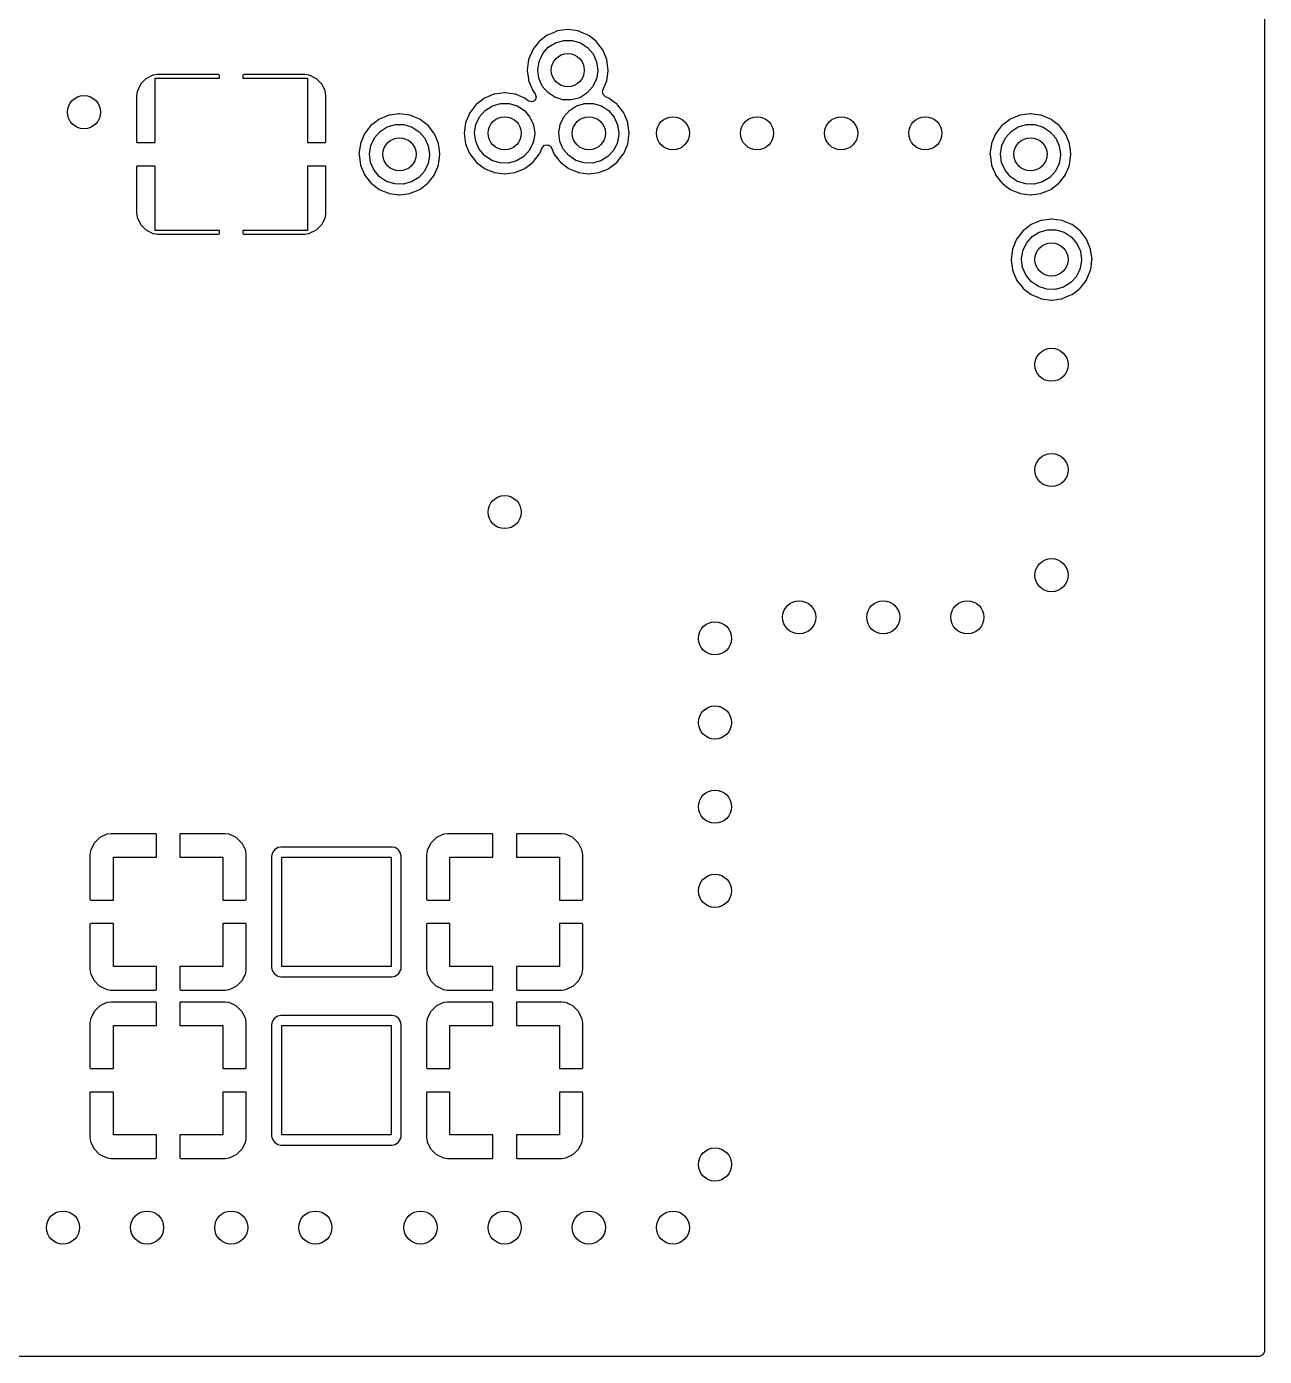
# Model space of a CAD drawing. Extents: x 5.26 to 6.44, y -4.92 to -3.34.
# Drawn here: x 5.7 to 6.436, y -4.923 to -4.133 of the extents above; entities that cross this region are included whole.
import ezdxf

# ---------------------------------------------------------------- set-up
doc = ezdxf.new("R2010")
doc.units = 0
doc.header["$MEASUREMENT"] = 0
doc.layers.add('BLACK', color=7, linetype='CONTINUOUS')

msp = doc.modelspace()

# ---------------------------------------------------------------- linework, layer by layer
at = {"layer": 'BLACK', "linetype": 'CONTINUOUS'}
for p, q in [((6.43552, -3.34794), (6.43552, -4.92006)), ((6.00931, -4.13827), (6.00464, -4.14186)), ((6.00947, -4.13816), (6.00931, -4.13827)), ((6.00931, -4.13827), (6.00931, -4.13827)), ((6.01237, -4.13695), (6.00947, -4.13816)), ((6.01509, -4.13583), (6.01237, -4.13695)), ((6.01527, -4.13575), (6.01509, -4.13583)), ((6.01509, -4.13583), (6.01509, -4.13583)), ((6.01546, -4.13573), (6.01527, -4.13575)), ((6.02131, -4.13496), (6.01546, -4.13573)), ((6.01546, -4.13573), (6.01546, -4.13573)), ((6.0215, -4.13493), (6.02131, -4.13496)), ((6.02169, -4.13496), (6.0215, -4.13493)), ((6.02754, -4.13573), (6.02169, -4.13496)), ((6.02773, -4.13575), (6.02754, -4.13573)), ((6.02754, -4.13573), (6.02754, -4.13573)), ((6.02791, -4.13583), (6.02773, -4.13575)), ((6.03063, -4.13695), (6.02791, -4.13583)), ((6.02791, -4.13583), (6.02791, -4.13583)), ((6.03353, -4.13816), (6.03063, -4.13695)), ((6.03369, -4.13827), (6.03353, -4.13816)), ((6.03836, -4.14186), (6.03369, -4.13827)), ((6.03369, -4.13827), (6.03369, -4.13827)), ((6.00077, -4.14681), (6.00066, -4.14697)), ((6.00436, -4.14214), (6.00077, -4.14681)), ((6.00077, -4.14681), (6.00077, -4.14681)), ((6.00448, -4.14198), (6.00436, -4.14214)), ((6.00464, -4.14186), (6.00448, -4.14198)), ((6.00659, -4.1492), (6.00994, -4.14541)), ((6.00994, -4.14541), (6.01421, -4.14271)), ((6.01421, -4.14271), (6.01908, -4.14132)), ((6.01908, -4.14132), (6.02414, -4.14135)), ((6.02414, -4.14135), (6.02898, -4.1428)), ((6.02898, -4.1428), (6.03323, -4.14555)), ((6.03323, -4.14555), (6.03653, -4.14939)), ((6.03852, -4.14198), (6.03836, -4.14186)), ((6.03864, -4.14214), (6.03852, -4.14198)), ((6.04223, -4.14681), (6.03864, -4.14214)), ((6.04234, -4.14697), (6.04223, -4.14681)), ((6.04223, -4.14681), (6.04223, -4.14681)), ((5.99825, -4.15277), (5.99743, -4.159)), ((6.00066, -4.14697), (5.99825, -4.15277)), ((6.00366, -4.15878), (6.00444, -4.15378)), ((6.00444, -4.15378), (6.00659, -4.1492)), ((6.03653, -4.14939), (6.03863, -4.15399)), ((6.03863, -4.15399), (6.03934, -4.159)), ((6.04475, -4.15277), (6.04234, -4.14697)), ((6.04557, -4.159), (6.04475, -4.15277)), ((5.7749, -4.16207), (5.77115, -4.16391)), ((5.77534, -4.16194), (5.7749, -4.16207)), ((5.77775, -4.16158), (5.77534, -4.16194)), ((5.77796, -4.16157), (5.77775, -4.16158)), ((5.81416, -4.16157), (5.77796, -4.16157)), ((5.81437, -4.16169), (5.81416, -4.16157)), ((5.81452, -4.16209), (5.81437, -4.16169)), ((5.81452, -4.16376), (5.81452, -4.16209)), ((5.82861, -4.16171), (5.82848, -4.16192)), ((5.82848, -4.16192), (5.82848, -4.16376)), ((5.82901, -4.16157), (5.82861, -4.16171)), ((5.86504, -4.16157), (5.82901, -4.16157)), ((5.86525, -4.16158), (5.86504, -4.16157)), ((5.86764, -4.16193), (5.86525, -4.16158)), ((5.86808, -4.16206), (5.86764, -4.16193)), ((5.87183, -4.1639), (5.86808, -4.16206)), ((5.99743, -4.159), (5.99746, -4.15919)), ((5.99746, -4.15919), (5.99812, -4.16419)), ((6.00431, -4.1638), (6.00366, -4.15878)), ((6.03934, -4.15944), (6.0385, -4.16442)), ((6.03934, -4.159), (6.03934, -4.15944)), ((6.04488, -4.16419), (6.04554, -4.15919)), ((6.04554, -4.15919), (6.04557, -4.159)), ((5.76754, -4.16753), (5.76571, -4.17128)), ((5.76782, -4.16714), (5.76754, -4.16753)), ((5.77076, -4.16419), (5.76782, -4.16714)), ((5.77115, -4.16391), (5.77076, -4.16419)), ((5.77622, -4.20202), (5.77622, -4.16376)), ((5.77622, -4.16376), (5.81452, -4.16376)), ((5.82848, -4.16376), (5.86678, -4.16376)), ((5.86678, -4.16376), (5.86678, -4.20202)), ((5.87222, -4.16418), (5.87183, -4.1639)), ((5.87516, -4.16712), (5.87222, -4.16418)), ((5.87545, -4.16751), (5.87516, -4.16712)), ((5.87729, -4.17126), (5.87545, -4.16751)), ((5.99812, -4.16419), (5.99825, -4.16523)), ((5.99825, -4.16523), (6.00066, -4.17103)), ((6.00635, -4.16843), (6.00431, -4.1638)), ((6.00961, -4.1723), (6.00635, -4.16843)), ((6.03629, -4.16898), (6.0329, -4.17273)), ((6.0385, -4.16442), (6.03629, -4.16898)), ((6.04238, -4.17094), (6.04467, -4.16541)), ((6.04467, -4.16541), (6.04475, -4.16523)), ((6.04467, -4.16541), (6.04467, -4.16541)), ((6.04475, -4.16523), (6.04488, -4.16419)), ((5.76522, -4.17411), (5.76521, -4.17432)), ((5.76521, -4.17432), (5.76521, -4.20149)), ((5.76557, -4.17172), (5.76522, -4.17411)), ((5.76571, -4.17128), (5.76557, -4.17172)), ((5.87742, -4.17169), (5.87729, -4.17126)), ((5.87778, -4.1741), (5.87742, -4.17169)), ((5.87779, -4.17432), (5.87778, -4.1741)), ((5.87779, -4.20166), (5.87779, -4.17432)), ((5.96873, -4.17814), (5.96698, -4.17948)), ((5.97181, -4.17577), (5.96873, -4.17814)), ((5.97197, -4.17566), (5.97181, -4.17577)), ((5.97181, -4.17577), (5.97181, -4.17577)), ((5.97571, -4.1741), (5.97197, -4.17566)), ((5.97759, -4.17333), (5.97571, -4.1741)), ((5.97777, -4.17325), (5.97759, -4.17333)), ((5.97759, -4.17333), (5.97759, -4.17333)), ((5.97796, -4.17323), (5.97777, -4.17325)), ((5.98381, -4.17246), (5.97796, -4.17323)), ((5.97796, -4.17323), (5.97796, -4.17323)), ((5.984, -4.17243), (5.98381, -4.17246)), ((5.98419, -4.17246), (5.984, -4.17243)), ((5.99004, -4.17323), (5.98419, -4.17246)), ((5.99023, -4.17325), (5.99004, -4.17323)), ((5.99004, -4.17323), (5.99004, -4.17323)), ((5.99041, -4.17333), (5.99023, -4.17325)), ((5.99229, -4.1741), (5.99041, -4.17333)), ((5.99041, -4.17333), (5.99041, -4.17333)), ((5.99603, -4.17566), (5.99229, -4.1741)), ((5.99619, -4.17577), (5.99603, -4.17566)), ((5.99806, -4.17721), (5.99619, -4.17577)), ((5.99619, -4.17577), (5.99619, -4.17577)), ((5.99827, -4.17736), (5.99806, -4.17721)), ((6.00025, -4.1778), (5.99827, -4.17736)), ((6.00204, -4.17686), (6.00025, -4.1778)), ((6.00066, -4.17103), (6.00077, -4.17119)), ((6.00077, -4.17119), (6.00077, -4.17119)), ((6.00077, -4.17119), (6.00221, -4.17306)), ((6.00282, -4.17499), (6.00204, -4.17686)), ((6.00221, -4.17306), (6.00282, -4.17499)), ((6.01382, -4.1751), (6.00961, -4.1723)), ((6.01865, -4.17661), (6.01382, -4.1751)), ((6.02371, -4.17671), (6.01865, -4.17661)), ((6.02859, -4.17538), (6.02371, -4.17671)), ((6.0329, -4.17273), (6.02859, -4.17538)), ((6.04223, -4.17143), (6.04238, -4.17094)), ((6.04249, -4.17344), (6.04223, -4.17143)), ((6.04399, -4.17481), (6.04249, -4.17344)), ((6.04585, -4.17558), (6.04399, -4.17481)), ((6.04603, -4.17566), (6.04585, -4.17558)), ((6.04585, -4.17558), (6.04585, -4.17558)), ((6.04619, -4.17577), (6.04603, -4.17566)), ((6.04927, -4.17814), (6.04619, -4.17577)), ((6.04619, -4.17577), (6.04619, -4.17577)), ((6.05102, -4.17948), (6.04927, -4.17814)), ((5.91509, -4.18583), (5.91237, -4.18695)), ((5.91527, -4.18575), (5.91509, -4.18583)), ((5.91509, -4.18583), (5.91509, -4.18583)), ((5.91546, -4.18573), (5.91527, -4.18575)), ((5.92131, -4.18496), (5.91546, -4.18573)), ((5.91546, -4.18573), (5.91546, -4.18573)), ((5.9215, -4.18493), (5.92131, -4.18496)), ((5.92169, -4.18496), (5.9215, -4.18493)), ((5.92754, -4.18573), (5.92169, -4.18496)), ((5.92773, -4.18575), (5.92754, -4.18573)), ((5.92754, -4.18573), (5.92754, -4.18573)), ((5.92791, -4.18583), (5.92773, -4.18575)), ((5.93063, -4.18695), (5.92791, -4.18583)), ((5.92791, -4.18583), (5.92791, -4.18583)), ((5.96263, -4.18573), (5.96101, -4.18965)), ((5.96316, -4.18447), (5.96263, -4.18573)), ((5.96327, -4.18431), (5.96316, -4.18447)), ((5.96686, -4.17964), (5.96327, -4.18431)), ((5.96327, -4.18431), (5.96327, -4.18431)), ((5.96698, -4.17948), (5.96686, -4.17964)), ((5.96909, -4.1867), (5.97244, -4.18291)), ((5.97244, -4.18291), (5.97671, -4.18021)), ((5.97671, -4.18021), (5.98158, -4.17882)), ((5.98158, -4.17882), (5.98664, -4.17885)), ((5.98664, -4.17885), (5.99148, -4.1803)), ((5.99148, -4.1803), (5.99573, -4.18305)), ((5.99573, -4.18305), (5.99903, -4.18689)), ((6.01909, -4.1867), (6.02244, -4.18291)), ((6.02244, -4.18291), (6.02671, -4.18021)), ((6.02671, -4.18021), (6.03158, -4.17882)), ((6.03158, -4.17882), (6.03664, -4.17885)), ((6.03664, -4.17885), (6.04148, -4.1803)), ((6.04148, -4.1803), (6.04573, -4.18305)), ((6.04573, -4.18305), (6.04903, -4.18689)), ((6.05114, -4.17964), (6.05102, -4.17948)), ((6.05473, -4.18431), (6.05114, -4.17964)), ((6.05484, -4.18447), (6.05473, -4.18431)), ((6.05473, -4.18431), (6.05473, -4.18431)), ((6.05537, -4.18573), (6.05484, -4.18447)), ((6.05699, -4.18965), (6.05537, -4.18573)), ((6.29009, -4.18583), (6.28737, -4.18695)), ((6.29027, -4.18575), (6.29009, -4.18583)), ((6.29009, -4.18583), (6.29009, -4.18583)), ((6.29046, -4.18573), (6.29027, -4.18575)), ((6.29631, -4.18496), (6.29046, -4.18573)), ((6.29046, -4.18573), (6.29046, -4.18573)), ((6.2965, -4.18493), (6.29631, -4.18496)), ((6.29669, -4.18496), (6.2965, -4.18493)), ((6.30254, -4.18573), (6.29669, -4.18496)), ((6.30273, -4.18575), (6.30254, -4.18573)), ((6.30254, -4.18573), (6.30254, -4.18573)), ((6.30291, -4.18583), (6.30273, -4.18575)), ((6.30563, -4.18695), (6.30291, -4.18583)), ((6.30291, -4.18583), (6.30291, -4.18583)), ((5.90436, -4.19214), (5.90077, -4.19681)), ((5.90448, -4.19198), (5.90436, -4.19214)), ((5.90671, -4.19027), (5.90448, -4.19198)), ((5.90931, -4.18827), (5.90671, -4.19027)), ((5.90947, -4.18816), (5.90931, -4.18827)), ((5.90931, -4.18827), (5.90931, -4.18827)), ((5.91237, -4.18695), (5.90947, -4.18816)), ((5.90994, -4.19541), (5.91421, -4.19271)), ((5.91421, -4.19271), (5.91908, -4.19132)), ((5.91908, -4.19132), (5.92414, -4.19135)), ((5.92414, -4.19135), (5.92898, -4.1928)), ((5.92898, -4.1928), (5.93323, -4.19555)), ((5.93353, -4.18816), (5.93063, -4.18695)), ((5.93369, -4.18827), (5.93353, -4.18816)), ((5.93629, -4.19027), (5.93369, -4.18827)), ((5.93369, -4.18827), (5.93369, -4.18827)), ((5.93852, -4.19198), (5.93629, -4.19027)), ((5.93864, -4.19214), (5.93852, -4.19198)), ((5.94199, -4.1965), (5.93864, -4.19214)), ((5.96053, -4.19198), (5.95993, -4.1965)), ((5.96073, -4.19046), (5.96053, -4.19198)), ((5.96075, -4.19027), (5.96073, -4.19046)), ((5.96073, -4.19046), (5.96073, -4.19046)), ((5.96101, -4.18965), (5.96075, -4.19027)), ((5.96616, -4.19628), (5.96694, -4.19128)), ((5.96694, -4.19128), (5.96909, -4.1867)), ((5.99903, -4.18689), (6.00113, -4.19149)), ((6.00113, -4.19149), (6.00184, -4.1965)), ((6.01616, -4.19628), (6.01694, -4.19128)), ((6.01694, -4.19128), (6.01909, -4.1867)), ((6.04903, -4.18689), (6.05113, -4.19149)), ((6.05113, -4.19149), (6.05184, -4.1965)), ((6.05725, -4.19027), (6.05699, -4.18965)), ((6.05727, -4.19046), (6.05725, -4.19027)), ((6.05747, -4.19198), (6.05727, -4.19046)), ((6.05727, -4.19046), (6.05727, -4.19046)), ((6.05807, -4.1965), (6.05747, -4.19198)), ((6.27936, -4.19214), (6.27577, -4.19681)), ((6.27948, -4.19198), (6.27936, -4.19214)), ((6.28171, -4.19027), (6.27948, -4.19198)), ((6.28431, -4.18827), (6.28171, -4.19027)), ((6.28447, -4.18816), (6.28431, -4.18827)), ((6.28431, -4.18827), (6.28431, -4.18827)), ((6.28737, -4.18695), (6.28447, -4.18816)), ((6.28494, -4.19541), (6.28921, -4.19271)), ((6.28921, -4.19271), (6.29408, -4.19132)), ((6.29408, -4.19132), (6.29914, -4.19135)), ((6.29914, -4.19135), (6.30398, -4.1928)), ((6.30398, -4.1928), (6.30823, -4.19555)), ((6.30853, -4.18816), (6.30563, -4.18695)), ((6.30869, -4.18827), (6.30853, -4.18816)), ((6.31129, -4.19027), (6.30869, -4.18827)), ((6.30869, -4.18827), (6.30869, -4.18827)), ((6.31352, -4.19198), (6.31129, -4.19027)), ((6.31364, -4.19214), (6.31352, -4.19198)), ((6.31723, -4.19681), (6.31364, -4.19214)), ((5.76521, -4.20149), (5.76535, -4.20189)), ((5.76535, -4.20189), (5.76557, -4.20202)), ((5.76557, -4.20202), (5.77622, -4.20202)), ((5.86678, -4.20202), (5.87727, -4.20202)), ((5.87727, -4.20202), (5.87767, -4.20187)), ((5.87767, -4.20187), (5.87779, -4.20166)), ((5.90058, -4.19715), (5.89835, -4.20254)), ((5.90066, -4.19697), (5.90058, -4.19715)), ((5.90077, -4.19681), (5.90066, -4.19697)), ((5.90077, -4.19681), (5.90077, -4.19681)), ((5.90444, -4.20378), (5.90659, -4.1992)), ((5.90659, -4.1992), (5.90994, -4.19541)), ((5.93323, -4.19555), (5.93653, -4.19939)), ((5.93653, -4.19939), (5.93863, -4.20399)), ((5.94223, -4.19681), (5.94199, -4.1965)), ((5.94234, -4.19697), (5.94223, -4.19681)), ((5.94223, -4.19681), (5.94223, -4.19681)), ((5.94242, -4.19715), (5.94234, -4.19697)), ((5.94465, -4.20254), (5.94242, -4.19715)), ((5.95993, -4.1965), (5.96075, -4.20273)), ((5.96681, -4.2013), (5.96616, -4.19628)), ((5.96885, -4.20593), (5.96681, -4.2013)), ((6.001, -4.20192), (5.99879, -4.20648)), ((6.00184, -4.19694), (6.001, -4.20192)), ((6.00184, -4.1965), (6.00184, -4.19694)), ((6.01681, -4.2013), (6.01616, -4.19628)), ((6.01885, -4.20593), (6.01681, -4.2013)), ((6.051, -4.20192), (6.04879, -4.20648)), ((6.05184, -4.19694), (6.051, -4.20192)), ((6.05184, -4.1965), (6.05184, -4.19694)), ((6.05725, -4.20273), (6.05807, -4.1965)), ((6.27558, -4.19715), (6.27335, -4.20254)), ((6.27566, -4.19697), (6.27558, -4.19715)), ((6.27577, -4.19681), (6.27566, -4.19697)), ((6.27577, -4.19681), (6.27577, -4.19681)), ((6.27944, -4.20378), (6.28159, -4.1992)), ((6.28159, -4.1992), (6.28494, -4.19541)), ((6.30823, -4.19555), (6.31153, -4.19939)), ((6.31153, -4.19939), (6.31363, -4.20399)), ((6.31734, -4.19697), (6.31723, -4.19681)), ((6.31723, -4.19681), (6.31723, -4.19681)), ((6.31742, -4.19715), (6.31734, -4.19697)), ((6.31965, -4.20254), (6.31742, -4.19715)), ((5.89794, -4.2051), (5.89743, -4.209)), ((5.89743, -4.209), (5.89746, -4.20919)), ((5.89746, -4.20919), (5.89804, -4.21364)), ((5.89823, -4.20296), (5.89794, -4.2051)), ((5.89825, -4.20277), (5.89823, -4.20296)), ((5.89823, -4.20296), (5.89823, -4.20296)), ((5.89835, -4.20254), (5.89825, -4.20277)), ((5.90366, -4.20878), (5.90444, -4.20378)), ((5.90431, -4.2138), (5.90366, -4.20878)), ((5.93934, -4.20944), (5.9385, -4.21442)), ((5.93863, -4.20399), (5.93934, -4.209)), ((5.93934, -4.209), (5.93934, -4.20944)), ((5.94475, -4.20277), (5.94465, -4.20254)), ((5.94477, -4.20296), (5.94475, -4.20277)), ((5.94506, -4.2051), (5.94477, -4.20296)), ((5.94477, -4.20296), (5.94477, -4.20296)), ((5.94496, -4.21364), (5.94554, -4.20919)), ((5.94557, -4.209), (5.94506, -4.2051)), ((5.94554, -4.20919), (5.94557, -4.209)), ((5.96075, -4.20273), (5.96083, -4.20291)), ((5.96083, -4.20291), (5.96083, -4.20291)), ((5.96083, -4.20291), (5.96101, -4.20335)), ((5.96101, -4.20335), (5.96316, -4.20853)), ((5.96316, -4.20853), (5.96327, -4.20869)), ((5.96327, -4.20869), (5.96327, -4.20869)), ((5.96327, -4.20869), (5.96686, -4.21336)), ((5.97211, -4.2098), (5.96885, -4.20593)), ((5.97632, -4.2126), (5.97211, -4.2098)), ((5.99879, -4.20648), (5.9954, -4.21023)), ((6.00114, -4.21336), (6.00473, -4.20869)), ((6.00473, -4.20869), (6.00484, -4.20853)), ((6.00473, -4.20869), (6.00473, -4.20869)), ((6.00484, -4.20853), (6.00626, -4.2051)), ((6.00626, -4.2051), (6.00763, -4.20361)), ((6.00763, -4.20361), (6.00964, -4.20335)), ((6.00964, -4.20335), (6.01135, -4.20443)), ((6.01135, -4.20443), (6.01174, -4.2051)), ((6.01174, -4.2051), (6.01316, -4.20853)), ((6.01316, -4.20853), (6.01327, -4.20869)), ((6.01327, -4.20869), (6.01327, -4.20869)), ((6.01327, -4.20869), (6.01686, -4.21336)), ((6.02211, -4.2098), (6.01885, -4.20593)), ((6.02632, -4.2126), (6.02211, -4.2098)), ((6.04879, -4.20648), (6.0454, -4.21023)), ((6.05114, -4.21336), (6.05449, -4.209)), ((6.05449, -4.209), (6.05473, -4.20869)), ((6.05473, -4.20869), (6.05484, -4.20853)), ((6.05473, -4.20869), (6.05473, -4.20869)), ((6.05484, -4.20853), (6.05699, -4.20335)), ((6.05699, -4.20335), (6.05717, -4.20291)), ((6.05717, -4.20291), (6.05725, -4.20273)), ((6.05717, -4.20291), (6.05717, -4.20291)), ((6.27294, -4.2051), (6.27243, -4.209)), ((6.27243, -4.209), (6.27246, -4.20919)), ((6.27246, -4.20919), (6.27304, -4.21364)), ((6.27323, -4.20296), (6.27294, -4.2051)), ((6.27325, -4.20277), (6.27323, -4.20296)), ((6.27323, -4.20296), (6.27323, -4.20296)), ((6.27335, -4.20254), (6.27325, -4.20277)), ((6.27866, -4.20878), (6.27944, -4.20378)), ((6.27931, -4.2138), (6.27866, -4.20878)), ((6.31434, -4.20944), (6.3135, -4.21442)), ((6.31363, -4.20399), (6.31434, -4.209)), ((6.31434, -4.209), (6.31434, -4.20944)), ((6.31975, -4.20277), (6.31965, -4.20254)), ((6.31977, -4.20296), (6.31975, -4.20277)), ((6.32006, -4.2051), (6.31977, -4.20296)), ((6.31977, -4.20296), (6.31977, -4.20296)), ((6.31996, -4.21364), (6.32054, -4.20919)), ((6.32057, -4.209), (6.32006, -4.2051)), ((6.32054, -4.20919), (6.32057, -4.209)), ((5.76533, -4.21613), (5.76521, -4.21634)), ((5.76521, -4.21634), (5.76521, -4.24368)), ((5.76573, -4.21598), (5.76533, -4.21613)), ((5.77622, -4.21598), (5.76573, -4.21598)), ((5.77622, -4.25431), (5.77622, -4.21598)), ((5.87743, -4.21598), (5.86678, -4.21598)), ((5.86678, -4.21598), (5.86678, -4.25431)), ((5.87765, -4.21611), (5.87743, -4.21598)), ((5.87779, -4.21651), (5.87765, -4.21611)), ((5.87779, -4.24368), (5.87779, -4.21651)), ((5.89804, -4.21364), (5.89825, -4.21523)), ((5.89825, -4.21523), (5.89833, -4.21541)), ((5.89833, -4.21541), (5.89833, -4.21541)), ((5.89833, -4.21541), (5.89871, -4.21634)), ((5.89871, -4.21634), (5.90066, -4.22103)), ((5.90635, -4.21843), (5.90431, -4.2138)), ((5.9385, -4.21442), (5.93629, -4.21898)), ((5.94234, -4.22103), (5.94429, -4.21634)), ((5.94429, -4.21634), (5.94467, -4.21541)), ((5.94467, -4.21541), (5.94475, -4.21523)), ((5.94467, -4.21541), (5.94467, -4.21541)), ((5.94475, -4.21523), (5.94496, -4.21364)), ((5.96686, -4.21336), (5.96698, -4.21352)), ((5.96698, -4.21352), (5.96714, -4.21364)), ((5.96714, -4.21364), (5.97181, -4.21723)), ((5.97181, -4.21723), (5.97181, -4.21723)), ((5.97181, -4.21723), (5.97197, -4.21734)), ((5.97197, -4.21734), (5.97487, -4.21855)), ((5.98115, -4.21411), (5.97632, -4.2126)), ((5.98621, -4.21421), (5.98115, -4.21411)), ((5.99109, -4.21288), (5.98621, -4.21421)), ((5.9954, -4.21023), (5.99109, -4.21288)), ((5.99313, -4.21855), (5.99603, -4.21734)), ((5.99603, -4.21734), (5.99619, -4.21723)), ((5.99619, -4.21723), (6.00086, -4.21364)), ((5.99619, -4.21723), (5.99619, -4.21723)), ((6.00086, -4.21364), (6.00102, -4.21352)), ((6.00102, -4.21352), (6.00114, -4.21336)), ((6.01686, -4.21336), (6.01698, -4.21352)), ((6.01698, -4.21352), (6.01714, -4.21364)), ((6.01714, -4.21364), (6.02181, -4.21723)), ((6.02181, -4.21723), (6.02181, -4.21723)), ((6.02181, -4.21723), (6.02197, -4.21734)), ((6.02197, -4.21734), (6.02487, -4.21855)), ((6.03115, -4.21411), (6.02632, -4.2126)), ((6.03621, -4.21421), (6.03115, -4.21411)), ((6.04109, -4.21288), (6.03621, -4.21421)), ((6.0454, -4.21023), (6.04109, -4.21288)), ((6.04313, -4.21855), (6.04603, -4.21734)), ((6.04603, -4.21734), (6.04619, -4.21723)), ((6.04619, -4.21723), (6.05086, -4.21364)), ((6.04619, -4.21723), (6.04619, -4.21723)), ((6.05086, -4.21364), (6.05102, -4.21352)), ((6.05102, -4.21352), (6.05114, -4.21336)), ((6.27304, -4.21364), (6.27325, -4.21523)), ((6.27325, -4.21523), (6.27333, -4.21541)), ((6.27333, -4.21541), (6.27333, -4.21541)), ((6.27333, -4.21541), (6.27371, -4.21634)), ((6.27371, -4.21634), (6.27566, -4.22103)), ((6.28135, -4.21843), (6.27931, -4.2138)), ((6.3135, -4.21442), (6.31129, -4.21898)), ((6.31734, -4.22103), (6.31929, -4.21634)), ((6.31929, -4.21634), (6.31967, -4.21541)), ((6.31967, -4.21541), (6.31975, -4.21523)), ((6.31967, -4.21541), (6.31967, -4.21541)), ((6.31975, -4.21523), (6.31996, -4.21364)), ((5.90066, -4.22103), (5.90077, -4.22119)), ((5.90077, -4.22119), (5.90077, -4.22119)), ((5.90077, -4.22119), (5.90351, -4.22475)), ((5.90351, -4.22475), (5.90448, -4.22602)), ((5.90961, -4.2223), (5.90635, -4.21843)), ((5.91382, -4.2251), (5.90961, -4.2223)), ((5.91865, -4.22661), (5.91382, -4.2251)), ((5.92859, -4.22538), (5.92371, -4.22671)), ((5.9329, -4.22273), (5.92859, -4.22538)), ((5.93629, -4.21898), (5.9329, -4.22273)), ((5.93852, -4.22602), (5.93949, -4.22475)), ((5.93949, -4.22475), (5.94223, -4.22119)), ((5.94223, -4.22119), (5.94234, -4.22103)), ((5.94223, -4.22119), (5.94223, -4.22119)), ((5.97487, -4.21855), (5.97759, -4.21967)), ((5.97759, -4.21967), (5.97759, -4.21967)), ((5.97759, -4.21967), (5.97777, -4.21975)), ((5.97777, -4.21975), (5.97796, -4.21977)), ((5.97796, -4.21977), (5.97796, -4.21977)), ((5.97796, -4.21977), (5.98381, -4.22054)), ((5.98381, -4.22054), (5.984, -4.22057)), ((5.984, -4.22057), (5.98419, -4.22054)), ((5.98419, -4.22054), (5.99004, -4.21977)), ((5.99004, -4.21977), (5.99023, -4.21975)), ((5.99004, -4.21977), (5.99004, -4.21977)), ((5.99023, -4.21975), (5.99041, -4.21967)), ((5.99041, -4.21967), (5.99313, -4.21855)), ((5.99041, -4.21967), (5.99041, -4.21967)), ((6.02487, -4.21855), (6.02759, -4.21967)), ((6.02759, -4.21967), (6.02759, -4.21967)), ((6.02759, -4.21967), (6.02777, -4.21975)), ((6.02777, -4.21975), (6.02796, -4.21977)), ((6.02796, -4.21977), (6.02796, -4.21977)), ((6.02796, -4.21977), (6.03381, -4.22054)), ((6.03381, -4.22054), (6.034, -4.22057)), ((6.034, -4.22057), (6.03419, -4.22054)), ((6.03419, -4.22054), (6.04004, -4.21977)), ((6.04004, -4.21977), (6.04023, -4.21975)), ((6.04004, -4.21977), (6.04004, -4.21977)), ((6.04023, -4.21975), (6.04041, -4.21967)), ((6.04041, -4.21967), (6.04313, -4.21855)), ((6.04041, -4.21967), (6.04041, -4.21967)), ((6.27566, -4.22103), (6.27577, -4.22119)), ((6.27577, -4.22119), (6.27577, -4.22119)), ((6.27577, -4.22119), (6.27851, -4.22475)), ((6.27851, -4.22475), (6.27948, -4.22602)), ((6.28461, -4.2223), (6.28135, -4.21843)), ((6.28882, -4.2251), (6.28461, -4.2223)), ((6.29365, -4.22661), (6.28882, -4.2251)), ((6.30359, -4.22538), (6.29871, -4.22671)), ((6.3079, -4.22273), (6.30359, -4.22538)), ((6.31129, -4.21898), (6.3079, -4.22273)), ((6.31352, -4.22602), (6.31449, -4.22475)), ((6.31449, -4.22475), (6.31723, -4.22119)), ((6.31723, -4.22119), (6.31734, -4.22103)), ((6.31723, -4.22119), (6.31723, -4.22119)), ((5.90448, -4.22602), (5.90464, -4.22614)), ((5.90464, -4.22614), (5.90931, -4.22973)), ((5.90931, -4.22973), (5.90931, -4.22973)), ((5.90931, -4.22973), (5.90947, -4.22984)), ((5.90947, -4.22984), (5.91237, -4.23105)), ((5.91237, -4.23105), (5.91509, -4.23217)), ((5.91509, -4.23217), (5.91509, -4.23217)), ((5.91509, -4.23217), (5.91527, -4.23225)), ((5.91527, -4.23225), (5.91546, -4.23227)), ((5.91546, -4.23227), (5.91546, -4.23227)), ((5.91546, -4.23227), (5.92131, -4.23304)), ((5.92371, -4.22671), (5.91865, -4.22661)), ((5.92131, -4.23304), (5.9215, -4.23307)), ((5.9215, -4.23307), (5.92169, -4.23304)), ((5.92169, -4.23304), (5.92754, -4.23227)), ((5.92754, -4.23227), (5.92773, -4.23225)), ((5.92754, -4.23227), (5.92754, -4.23227)), ((5.92773, -4.23225), (5.92791, -4.23217)), ((5.92791, -4.23217), (5.93063, -4.23105)), ((5.92791, -4.23217), (5.92791, -4.23217)), ((5.93063, -4.23105), (5.93353, -4.22984)), ((5.93353, -4.22984), (5.93369, -4.22973)), ((5.93369, -4.22973), (5.93836, -4.22614)), ((5.93369, -4.22973), (5.93369, -4.22973)), ((5.93836, -4.22614), (5.93852, -4.22602)), ((6.27948, -4.22602), (6.27964, -4.22614)), ((6.27964, -4.22614), (6.28431, -4.22973)), ((6.28431, -4.22973), (6.28431, -4.22973)), ((6.28431, -4.22973), (6.28447, -4.22984)), ((6.28447, -4.22984), (6.28737, -4.23105)), ((6.28737, -4.23105), (6.29009, -4.23217)), ((6.29009, -4.23217), (6.29009, -4.23217)), ((6.29009, -4.23217), (6.29027, -4.23225)), ((6.29027, -4.23225), (6.29046, -4.23227)), ((6.29046, -4.23227), (6.29046, -4.23227)), ((6.29046, -4.23227), (6.29631, -4.23304)), ((6.29871, -4.22671), (6.29365, -4.22661)), ((6.29631, -4.23304), (6.2965, -4.23307)), ((6.2965, -4.23307), (6.29669, -4.23304)), ((6.29669, -4.23304), (6.30254, -4.23227)), ((6.30254, -4.23227), (6.30273, -4.23225)), ((6.30254, -4.23227), (6.30254, -4.23227)), ((6.30273, -4.23225), (6.30291, -4.23217)), ((6.30291, -4.23217), (6.30563, -4.23105)), ((6.30291, -4.23217), (6.30291, -4.23217)), ((6.30563, -4.23105), (6.30853, -4.22984)), ((6.30853, -4.22984), (6.30869, -4.22973)), ((6.30869, -4.22973), (6.31336, -4.22614)), ((6.30869, -4.22973), (6.30869, -4.22973)), ((6.31336, -4.22614), (6.31352, -4.22602)), ((5.76521, -4.24368), (5.76522, -4.2439)), ((5.76522, -4.2439), (5.76558, -4.24631)), ((5.76558, -4.24631), (5.76571, -4.24674)), ((5.76571, -4.24674), (5.76755, -4.25049)), ((5.87546, -4.25047), (5.87729, -4.24672)), ((5.87729, -4.24672), (5.87743, -4.24628)), ((5.87743, -4.24628), (5.87778, -4.24389)), ((5.87778, -4.24389), (5.87779, -4.24368)), ((6.29987, -4.24945), (6.29697, -4.25066)), ((6.30259, -4.24833), (6.29987, -4.24945)), ((6.30277, -4.24825), (6.30259, -4.24833)), ((6.30259, -4.24833), (6.30259, -4.24833)), ((6.30296, -4.24823), (6.30277, -4.24825)), ((6.30881, -4.24746), (6.30296, -4.24823)), ((6.30296, -4.24823), (6.30296, -4.24823)), ((6.309, -4.24743), (6.30881, -4.24746)), ((6.30919, -4.24746), (6.309, -4.24743)), ((6.31504, -4.24823), (6.30919, -4.24746)), ((6.31523, -4.24825), (6.31504, -4.24823)), ((6.31504, -4.24823), (6.31504, -4.24823)), ((6.31541, -4.24833), (6.31523, -4.24825)), ((6.31813, -4.24945), (6.31541, -4.24833)), ((6.31541, -4.24833), (6.31541, -4.24833)), ((6.32103, -4.25066), (6.31813, -4.24945)), ((5.76755, -4.25049), (5.76784, -4.25088)), ((5.76784, -4.25088), (5.77078, -4.25382)), ((5.77078, -4.25382), (5.77117, -4.2541)), ((5.77117, -4.2541), (5.77492, -4.25594)), ((5.77492, -4.25594), (5.77536, -4.25607)), ((5.77536, -4.25607), (5.77775, -4.25642)), ((5.81452, -4.25431), (5.77622, -4.25431)), ((5.77775, -4.25642), (5.77796, -4.25643)), ((5.77796, -4.25643), (5.81399, -4.25643)), ((5.81399, -4.25643), (5.81439, -4.25629)), ((5.81439, -4.25629), (5.81452, -4.25608)), ((5.81452, -4.25608), (5.81452, -4.25431)), ((5.86678, -4.25431), (5.82848, -4.25431)), ((5.82848, -4.25431), (5.82848, -4.25591)), ((5.82848, -4.25591), (5.82863, -4.25631)), ((5.82863, -4.25631), (5.82884, -4.25643)), ((5.82884, -4.25643), (5.86504, -4.25643)), ((5.86504, -4.25643), (5.86525, -4.25642)), ((5.86525, -4.25642), (5.86766, -4.25606)), ((5.86766, -4.25606), (5.8681, -4.25593)), ((5.8681, -4.25593), (5.87185, -4.25409)), ((5.87185, -4.25409), (5.87224, -4.25381)), ((5.87224, -4.25381), (5.87518, -4.25086)), ((5.87518, -4.25086), (5.87546, -4.25047)), ((6.29186, -4.25464), (6.28827, -4.25931)), ((6.29198, -4.25448), (6.29186, -4.25464)), ((6.29286, -4.25381), (6.29198, -4.25448)), ((6.29681, -4.25077), (6.29286, -4.25381)), ((6.29697, -4.25066), (6.29681, -4.25077)), ((6.29681, -4.25077), (6.29681, -4.25077)), ((6.29744, -4.25791), (6.30171, -4.25521)), ((6.30171, -4.25521), (6.30658, -4.25382)), ((6.30658, -4.25382), (6.31164, -4.25385)), ((6.31164, -4.25385), (6.31648, -4.2553)), ((6.31648, -4.2553), (6.32073, -4.25805)), ((6.32119, -4.25077), (6.32103, -4.25066)), ((6.32514, -4.25381), (6.32119, -4.25077)), ((6.32119, -4.25077), (6.32119, -4.25077)), ((6.32602, -4.25448), (6.32514, -4.25381)), ((6.32614, -4.25464), (6.32602, -4.25448)), ((6.32973, -4.25931), (6.32614, -4.25464)), ((6.28575, -4.26527), (6.28493, -4.2715)), ((6.28816, -4.25947), (6.28575, -4.26527)), ((6.28827, -4.25931), (6.28816, -4.25947)), ((6.28827, -4.25931), (6.28827, -4.25931)), ((6.29194, -4.26628), (6.29409, -4.2617)), ((6.29409, -4.2617), (6.29744, -4.25791)), ((6.32073, -4.25805), (6.32403, -4.26189)), ((6.32403, -4.26189), (6.32613, -4.26649)), ((6.32984, -4.25947), (6.32973, -4.25931)), ((6.32973, -4.25931), (6.32973, -4.25931)), ((6.33225, -4.26527), (6.32984, -4.25947)), ((6.33307, -4.2715), (6.33225, -4.26527)), ((6.28493, -4.2715), (6.28496, -4.27169)), ((6.28496, -4.27169), (6.28553, -4.27605)), ((6.29116, -4.27128), (6.29194, -4.26628)), ((6.29181, -4.2763), (6.29116, -4.27128)), ((6.32684, -4.27194), (6.326, -4.27692)), ((6.32613, -4.26649), (6.32684, -4.2715)), ((6.32684, -4.2715), (6.32684, -4.27194)), ((6.33247, -4.27605), (6.33304, -4.27169)), ((6.33304, -4.27169), (6.33307, -4.2715)), ((6.28553, -4.27605), (6.28575, -4.27773)), ((6.28575, -4.27773), (6.28816, -4.28353)), ((6.29385, -4.28093), (6.29181, -4.2763)), ((6.29711, -4.2848), (6.29385, -4.28093)), ((6.326, -4.27692), (6.32379, -4.28148)), ((6.32984, -4.28353), (6.33225, -4.27773)), ((6.33225, -4.27773), (6.33247, -4.27605)), ((6.28816, -4.28353), (6.28827, -4.28369)), ((6.28827, -4.28369), (6.28827, -4.28369)), ((6.28827, -4.28369), (6.29186, -4.28836)), ((6.29186, -4.28836), (6.29198, -4.28852)), ((6.29198, -4.28852), (6.29214, -4.28864)), ((6.29214, -4.28864), (6.29681, -4.29223)), ((6.30132, -4.2876), (6.29711, -4.2848)), ((6.30615, -4.28911), (6.30132, -4.2876)), ((6.31609, -4.28788), (6.31121, -4.28921)), ((6.3204, -4.28523), (6.31609, -4.28788)), ((6.32379, -4.28148), (6.3204, -4.28523)), ((6.32119, -4.29223), (6.32586, -4.28864)), ((6.32586, -4.28864), (6.32602, -4.28852)), ((6.32602, -4.28852), (6.32614, -4.28836)), ((6.32614, -4.28836), (6.32973, -4.28369)), ((6.32973, -4.28369), (6.32984, -4.28353)), ((6.32973, -4.28369), (6.32973, -4.28369)), ((6.29681, -4.29223), (6.29681, -4.29223)), ((6.29681, -4.29223), (6.29697, -4.29234)), ((6.29697, -4.29234), (6.29987, -4.29355)), ((6.29987, -4.29355), (6.30259, -4.29467)), ((6.30259, -4.29467), (6.30259, -4.29467)), ((6.30259, -4.29467), (6.30277, -4.29475)), ((6.30277, -4.29475), (6.30296, -4.29477)), ((6.30296, -4.29477), (6.30296, -4.29477)), ((6.30296, -4.29477), (6.30881, -4.29554)), ((6.31121, -4.28921), (6.30615, -4.28911)), ((6.30881, -4.29554), (6.309, -4.29557)), ((6.309, -4.29557), (6.30919, -4.29554)), ((6.30919, -4.29554), (6.31504, -4.29477)), ((6.31504, -4.29477), (6.31523, -4.29475)), ((6.31504, -4.29477), (6.31504, -4.29477)), ((6.31523, -4.29475), (6.31541, -4.29467)), ((6.31541, -4.29467), (6.31813, -4.29355)), ((6.31541, -4.29467), (6.31541, -4.29467)), ((6.31813, -4.29355), (6.32103, -4.29234)), ((6.32103, -4.29234), (6.32119, -4.29223)), ((6.32119, -4.29223), (6.32119, -4.29223)), ((5.74766, -4.6129), (5.74722, -4.61304)), ((5.75007, -4.61255), (5.74766, -4.6129)), ((5.75028, -4.61253), (5.75007, -4.61255)), ((5.77666, -4.61253), (5.75028, -4.61253)), ((5.77687, -4.61265), (5.77666, -4.61253)), ((5.77702, -4.61305), (5.77687, -4.61265)), ((5.79111, -4.61268), (5.79098, -4.61289)), ((5.79098, -4.61289), (5.79098, -4.6265)), ((5.79151, -4.61253), (5.79111, -4.61268)), ((5.81772, -4.61253), (5.79151, -4.61253)), ((5.81793, -4.61255), (5.81772, -4.61253)), ((5.82032, -4.6129), (5.81793, -4.61255)), ((5.82075, -4.61303), (5.82032, -4.6129)), ((5.94766, -4.6129), (5.94722, -4.61304)), ((5.95007, -4.61255), (5.94766, -4.6129)), ((5.95028, -4.61253), (5.95007, -4.61255)), ((5.97666, -4.61253), (5.95028, -4.61253)), ((5.97687, -4.61265), (5.97666, -4.61253)), ((5.97702, -4.61305), (5.97687, -4.61265)), ((5.99111, -4.61268), (5.99098, -4.61289)), ((5.99098, -4.61289), (5.99098, -4.6265)), ((5.99151, -4.61253), (5.99111, -4.61268)), ((6.01772, -4.61253), (5.99151, -4.61253)), ((6.01793, -4.61255), (6.01772, -4.61253)), ((6.02032, -4.6129), (6.01793, -4.61255)), ((6.02075, -4.61303), (6.02032, -4.6129)), ((5.73986, -4.6185), (5.73803, -4.62225)), ((5.74014, -4.6181), (5.73986, -4.6185)), ((5.74308, -4.61516), (5.74014, -4.6181)), ((5.74348, -4.61488), (5.74308, -4.61516)), ((5.74722, -4.61304), (5.74348, -4.61488)), ((5.77702, -4.6265), (5.77702, -4.61305)), ((5.8245, -4.61486), (5.82075, -4.61303)), ((5.8249, -4.61514), (5.8245, -4.61486)), ((5.82784, -4.61808), (5.8249, -4.61514)), ((5.82812, -4.61848), (5.82784, -4.61808)), ((5.82996, -4.62222), (5.82812, -4.61848)), ((5.85091, -4.62048), (5.84915, -4.62083)), ((5.884, -4.62048), (5.85091, -4.62048)), ((5.91709, -4.62048), (5.884, -4.62048)), ((5.91885, -4.62083), (5.91709, -4.62048)), ((5.93986, -4.6185), (5.93803, -4.62225)), ((5.94014, -4.6181), (5.93986, -4.6185)), ((5.94308, -4.61516), (5.94014, -4.6181)), ((5.94348, -4.61488), (5.94308, -4.61516)), ((5.94722, -4.61304), (5.94348, -4.61488)), ((5.97702, -4.6265), (5.97702, -4.61305)), ((6.0245, -4.61486), (6.02075, -4.61303)), ((6.0249, -4.61514), (6.0245, -4.61486)), ((6.02784, -4.61808), (6.0249, -4.61514)), ((6.02812, -4.61848), (6.02784, -4.61808)), ((6.02996, -4.62222), (6.02812, -4.61848)), ((5.73755, -4.62507), (5.73753, -4.62528)), ((5.73753, -4.62528), (5.73753, -4.65149)), ((5.7379, -4.62268), (5.73755, -4.62507)), ((5.73803, -4.62225), (5.7379, -4.62268)), ((5.7515, -4.65202), (5.7515, -4.6265)), ((5.7515, -4.6265), (5.77702, -4.6265)), ((5.79098, -4.6265), (5.8165, -4.6265)), ((5.8165, -4.6265), (5.8165, -4.65202)), ((5.8301, -4.62266), (5.82996, -4.62222)), ((5.83045, -4.62507), (5.8301, -4.62266)), ((5.83047, -4.62528), (5.83045, -4.62507)), ((5.83047, -4.65166), (5.83047, -4.62528)), ((5.8456, -4.62528), (5.84548, -4.62591)), ((5.84548, -4.62591), (5.84548, -4.69209)), ((5.84577, -4.62444), (5.8456, -4.62528)), ((5.84583, -4.62415), (5.84577, -4.62444)), ((5.84716, -4.62216), (5.84583, -4.62415)), ((5.84915, -4.62083), (5.84716, -4.62216)), ((5.8515, -4.6915), (5.8515, -4.6265)), ((5.8515, -4.6265), (5.9165, -4.6265)), ((5.9165, -4.6265), (5.9165, -4.6915)), ((5.91909, -4.62099), (5.91885, -4.62083)), ((5.92084, -4.62216), (5.91909, -4.62099)), ((5.91909, -4.62099), (5.91909, -4.62099)), ((5.92217, -4.62415), (5.92084, -4.62216)), ((5.92252, -4.62591), (5.92217, -4.62415)), ((5.92252, -4.65149), (5.92252, -4.62591)), ((5.93755, -4.62507), (5.93753, -4.62528)), ((5.93753, -4.62528), (5.93753, -4.65149)), ((5.9379, -4.62268), (5.93755, -4.62507)), ((5.93803, -4.62225), (5.9379, -4.62268)), ((5.9515, -4.65202), (5.9515, -4.6265)), ((5.9515, -4.6265), (5.97702, -4.6265)), ((5.99098, -4.6265), (6.0165, -4.6265)), ((6.0165, -4.6265), (6.0165, -4.65202)), ((6.0301, -4.62266), (6.02996, -4.62222)), ((6.03045, -4.62507), (6.0301, -4.62266)), ((6.03047, -4.62528), (6.03045, -4.62507)), ((6.03047, -4.65166), (6.03047, -4.62528)), ((5.73753, -4.65149), (5.73768, -4.65189)), ((5.73768, -4.65189), (5.73789, -4.65202)), ((5.73789, -4.65202), (5.7515, -4.65202)), ((5.8165, -4.65202), (5.82995, -4.65202)), ((5.82995, -4.65202), (5.83035, -4.65187)), ((5.83035, -4.65187), (5.83047, -4.65166)), ((5.92252, -4.69209), (5.92252, -4.65149)), ((5.93753, -4.65149), (5.93768, -4.65189)), ((5.93768, -4.65189), (5.93789, -4.65202)), ((5.93789, -4.65202), (5.9515, -4.65202)), ((6.0165, -4.65202), (6.02995, -4.65202)), ((6.02995, -4.65202), (6.03035, -4.65187)), ((6.03035, -4.65187), (6.03047, -4.65166)), ((5.73765, -4.66613), (5.73753, -4.66634)), ((5.73753, -4.66634), (5.73753, -4.69272)), ((5.73805, -4.66598), (5.73765, -4.66613)), ((5.7515, -4.66598), (5.73805, -4.66598)), ((5.7515, -4.6915), (5.7515, -4.66598)), ((5.83011, -4.66598), (5.8165, -4.66598)), ((5.8165, -4.66598), (5.8165, -4.6915)), ((5.83032, -4.66611), (5.83011, -4.66598)), ((5.83047, -4.66651), (5.83032, -4.66611)), ((5.83047, -4.69272), (5.83047, -4.66651)), ((5.93765, -4.66613), (5.93753, -4.66634)), ((5.93753, -4.66634), (5.93753, -4.69272)), ((5.93805, -4.66598), (5.93765, -4.66613)), ((5.9515, -4.66598), (5.93805, -4.66598)), ((5.9515, -4.6915), (5.9515, -4.66598)), ((6.03011, -4.66598), (6.0165, -4.66598)), ((6.0165, -4.66598), (6.0165, -4.6915)), ((6.03032, -4.66611), (6.03011, -4.66598)), ((6.03047, -4.66651), (6.03032, -4.66611)), ((6.03047, -4.69272), (6.03047, -4.66651)), ((5.77702, -4.6915), (5.7515, -4.6915)), ((5.77702, -4.70511), (5.77702, -4.6915)), ((5.8165, -4.6915), (5.79098, -4.6915)), ((5.79098, -4.6915), (5.79098, -4.70495)), ((5.9165, -4.6915), (5.8515, -4.6915)), ((5.97702, -4.6915), (5.9515, -4.6915)), ((5.97702, -4.70511), (5.97702, -4.6915)), ((6.0165, -4.6915), (5.99098, -4.6915)), ((5.99098, -4.6915), (5.99098, -4.70495)), ((5.73753, -4.69272), (5.73755, -4.69293)), ((5.73755, -4.69293), (5.7379, -4.69534)), ((5.7379, -4.69534), (5.73804, -4.69578)), ((5.73804, -4.69578), (5.73988, -4.69952)), ((5.73988, -4.69952), (5.74016, -4.69992)), ((5.82786, -4.6999), (5.82814, -4.6995)), ((5.82814, -4.6995), (5.82997, -4.69575)), ((5.82997, -4.69575), (5.8301, -4.69532)), ((5.8301, -4.69532), (5.83045, -4.69293)), ((5.83045, -4.69293), (5.83047, -4.69272)), ((5.84548, -4.69209), (5.84583, -4.69385)), ((5.84583, -4.69385), (5.84716, -4.69584)), ((5.84716, -4.69584), (5.8474, -4.696)), ((5.8474, -4.696), (5.84891, -4.69701)), ((5.84891, -4.69701), (5.84891, -4.69701)), ((5.84891, -4.69701), (5.84915, -4.69717)), ((5.84915, -4.69717), (5.85091, -4.69752)), ((5.85091, -4.69752), (5.884, -4.69752)), ((5.884, -4.69752), (5.91709, -4.69752)), ((5.91709, -4.69752), (5.91885, -4.69717)), ((5.91885, -4.69717), (5.92084, -4.69584)), ((5.92084, -4.69584), (5.92217, -4.69385)), ((5.92217, -4.69385), (5.9224, -4.69272)), ((5.9224, -4.69272), (5.92249, -4.69224)), ((5.9224, -4.69272), (5.9224, -4.69272)), ((5.92249, -4.69224), (5.92252, -4.69209)), ((5.92249, -4.69224), (5.92249, -4.69224)), ((5.93753, -4.69272), (5.93755, -4.69293)), ((5.93755, -4.69293), (5.9379, -4.69534)), ((5.9379, -4.69534), (5.93804, -4.69578)), ((5.93804, -4.69578), (5.93988, -4.69952)), ((5.93988, -4.69952), (5.94016, -4.69992)), ((6.02786, -4.6999), (6.02814, -4.6995)), ((6.02814, -4.6995), (6.02997, -4.69575)), ((6.02997, -4.69575), (6.0301, -4.69532)), ((6.0301, -4.69532), (6.03045, -4.69293)), ((6.03045, -4.69293), (6.03047, -4.69272)), ((5.74016, -4.69992), (5.7431, -4.70286)), ((5.7431, -4.70286), (5.7435, -4.70314)), ((5.7435, -4.70314), (5.74725, -4.70497)), ((5.74725, -4.70497), (5.74768, -4.7051)), ((5.74768, -4.7051), (5.75007, -4.70545)), ((5.75007, -4.70545), (5.75028, -4.70547)), ((5.75028, -4.70547), (5.77649, -4.70547)), ((5.77649, -4.70547), (5.77689, -4.70532)), ((5.77689, -4.70532), (5.77702, -4.70511)), ((5.79098, -4.70495), (5.79113, -4.70535)), ((5.79113, -4.70535), (5.79134, -4.70547)), ((5.79134, -4.70547), (5.81772, -4.70547)), ((5.81772, -4.70547), (5.81793, -4.70545)), ((5.81793, -4.70545), (5.82034, -4.7051)), ((5.82034, -4.7051), (5.82078, -4.70496)), ((5.82078, -4.70496), (5.82452, -4.70312)), ((5.82452, -4.70312), (5.82492, -4.70284)), ((5.82492, -4.70284), (5.82786, -4.6999)), ((5.94016, -4.69992), (5.9431, -4.70286)), ((5.9431, -4.70286), (5.9435, -4.70314)), ((5.9435, -4.70314), (5.94725, -4.70497)), ((5.94725, -4.70497), (5.94768, -4.7051)), ((5.94768, -4.7051), (5.95007, -4.70545)), ((5.95007, -4.70545), (5.95028, -4.70547)), ((5.95028, -4.70547), (5.97649, -4.70547)), ((5.97649, -4.70547), (5.97689, -4.70532)), ((5.97689, -4.70532), (5.97702, -4.70511)), ((5.99098, -4.70495), (5.99113, -4.70535)), ((5.99113, -4.70535), (5.99134, -4.70547)), ((5.99134, -4.70547), (6.01772, -4.70547)), ((6.01772, -4.70547), (6.01793, -4.70545)), ((6.01793, -4.70545), (6.02034, -4.7051)), ((6.02034, -4.7051), (6.02078, -4.70496)), ((6.02078, -4.70496), (6.02452, -4.70312)), ((6.02452, -4.70312), (6.02492, -4.70284)), ((6.02492, -4.70284), (6.02786, -4.6999)), ((5.74308, -4.71516), (5.74014, -4.7181)), ((5.74348, -4.71488), (5.74308, -4.71516)), ((5.74722, -4.71304), (5.74348, -4.71488)), ((5.74766, -4.7129), (5.74722, -4.71304)), ((5.75007, -4.71255), (5.74766, -4.7129)), ((5.75028, -4.71253), (5.75007, -4.71255)), ((5.77666, -4.71253), (5.75028, -4.71253)), ((5.77687, -4.71265), (5.77666, -4.71253)), ((5.77702, -4.71305), (5.77687, -4.71265)), ((5.77702, -4.7265), (5.77702, -4.71305)), ((5.79111, -4.71268), (5.79098, -4.71289)), ((5.79098, -4.71289), (5.79098, -4.7265)), ((5.79151, -4.71253), (5.79111, -4.71268)), ((5.81772, -4.71253), (5.79151, -4.71253)), ((5.81793, -4.71255), (5.81772, -4.71253)), ((5.82032, -4.7129), (5.81793, -4.71255)), ((5.82075, -4.71303), (5.82032, -4.7129)), ((5.8245, -4.71486), (5.82075, -4.71303)), ((5.8249, -4.71514), (5.8245, -4.71486)), ((5.82784, -4.71808), (5.8249, -4.71514)), ((5.94308, -4.71516), (5.94014, -4.7181)), ((5.94348, -4.71488), (5.94308, -4.71516)), ((5.94722, -4.71304), (5.94348, -4.71488)), ((5.94766, -4.7129), (5.94722, -4.71304)), ((5.95007, -4.71255), (5.94766, -4.7129)), ((5.95028, -4.71253), (5.95007, -4.71255)), ((5.97666, -4.71253), (5.95028, -4.71253)), ((5.97687, -4.71265), (5.97666, -4.71253)), ((5.97702, -4.71305), (5.97687, -4.71265)), ((5.97702, -4.7265), (5.97702, -4.71305)), ((5.99111, -4.71268), (5.99098, -4.71289)), ((5.99098, -4.71289), (5.99098, -4.7265)), ((5.99151, -4.71253), (5.99111, -4.71268)), ((6.01772, -4.71253), (5.99151, -4.71253)), ((6.01793, -4.71255), (6.01772, -4.71253)), ((6.02032, -4.7129), (6.01793, -4.71255)), ((6.02075, -4.71303), (6.02032, -4.7129)), ((6.0245, -4.71486), (6.02075, -4.71303)), ((6.0249, -4.71514), (6.0245, -4.71486)), ((6.02784, -4.71808), (6.0249, -4.71514)), ((5.7379, -4.72268), (5.73755, -4.72507)), ((5.73803, -4.72225), (5.7379, -4.72268)), ((5.73986, -4.7185), (5.73803, -4.72225)), ((5.74014, -4.7181), (5.73986, -4.7185)), ((5.82812, -4.71848), (5.82784, -4.71808)), ((5.82996, -4.72222), (5.82812, -4.71848)), ((5.8301, -4.72266), (5.82996, -4.72222)), ((5.83045, -4.72507), (5.8301, -4.72266)), ((5.84716, -4.72216), (5.84583, -4.72415)), ((5.84915, -4.72083), (5.84716, -4.72216)), ((5.85091, -4.72048), (5.84915, -4.72083)), ((5.884, -4.72048), (5.85091, -4.72048)), ((5.91709, -4.72048), (5.884, -4.72048)), ((5.91885, -4.72083), (5.91709, -4.72048)), ((5.91909, -4.72099), (5.91885, -4.72083)), ((5.92084, -4.72216), (5.91909, -4.72099)), ((5.91909, -4.72099), (5.91909, -4.72099)), ((5.92217, -4.72415), (5.92084, -4.72216)), ((5.9379, -4.72268), (5.93755, -4.72507)), ((5.93803, -4.72225), (5.9379, -4.72268)), ((5.93986, -4.7185), (5.93803, -4.72225)), ((5.94014, -4.7181), (5.93986, -4.7185)), ((6.02812, -4.71848), (6.02784, -4.71808)), ((6.02996, -4.72222), (6.02812, -4.71848)), ((6.0301, -4.72266), (6.02996, -4.72222)), ((6.03045, -4.72507), (6.0301, -4.72266)), ((5.73755, -4.72507), (5.73753, -4.72528)), ((5.73753, -4.72528), (5.73753, -4.75149)), ((5.7515, -4.75202), (5.7515, -4.7265)), ((5.7515, -4.7265), (5.77702, -4.7265)), ((5.79098, -4.7265), (5.8165, -4.7265)), ((5.8165, -4.7265), (5.8165, -4.75202)), ((5.83047, -4.72528), (5.83045, -4.72507)), ((5.83047, -4.75166), (5.83047, -4.72528)), ((5.8456, -4.72528), (5.84548, -4.72591)), ((5.84548, -4.72591), (5.84548, -4.79209)), ((5.84577, -4.72444), (5.8456, -4.72528)), ((5.84583, -4.72415), (5.84577, -4.72444)), ((5.8515, -4.7915), (5.8515, -4.7265)), ((5.8515, -4.7265), (5.9165, -4.7265)), ((5.9165, -4.7265), (5.9165, -4.7915)), ((5.92252, -4.72591), (5.92217, -4.72415)), ((5.92252, -4.75149), (5.92252, -4.72591)), ((5.93755, -4.72507), (5.93753, -4.72528)), ((5.93753, -4.72528), (5.93753, -4.75149)), ((5.9515, -4.75202), (5.9515, -4.7265)), ((5.9515, -4.7265), (5.97702, -4.7265)), ((5.99098, -4.7265), (6.0165, -4.7265)), ((6.0165, -4.7265), (6.0165, -4.75202)), ((6.03047, -4.72528), (6.03045, -4.72507)), ((6.03047, -4.75166), (6.03047, -4.72528)), ((5.73753, -4.75149), (5.73768, -4.75189)), ((5.73768, -4.75189), (5.73789, -4.75202)), ((5.73789, -4.75202), (5.7515, -4.75202)), ((5.8165, -4.75202), (5.82995, -4.75202)), ((5.82995, -4.75202), (5.83035, -4.75187)), ((5.83035, -4.75187), (5.83047, -4.75166)), ((5.92252, -4.79209), (5.92252, -4.75149)), ((5.93753, -4.75149), (5.93768, -4.75189)), ((5.93768, -4.75189), (5.93789, -4.75202)), ((5.93789, -4.75202), (5.9515, -4.75202)), ((6.0165, -4.75202), (6.02995, -4.75202)), ((6.02995, -4.75202), (6.03035, -4.75187)), ((6.03035, -4.75187), (6.03047, -4.75166)), ((5.73765, -4.76613), (5.73753, -4.76634)), ((5.73753, -4.76634), (5.73753, -4.79272)), ((5.73805, -4.76598), (5.73765, -4.76613)), ((5.7515, -4.76598), (5.73805, -4.76598)), ((5.7515, -4.7915), (5.7515, -4.76598)), ((5.83011, -4.76598), (5.8165, -4.76598)), ((5.8165, -4.76598), (5.8165, -4.7915)), ((5.83032, -4.76611), (5.83011, -4.76598)), ((5.83047, -4.76651), (5.83032, -4.76611)), ((5.83047, -4.79272), (5.83047, -4.76651)), ((5.93765, -4.76613), (5.93753, -4.76634)), ((5.93753, -4.76634), (5.93753, -4.79272)), ((5.93805, -4.76598), (5.93765, -4.76613)), ((5.9515, -4.76598), (5.93805, -4.76598)), ((5.9515, -4.7915), (5.9515, -4.76598)), ((6.03011, -4.76598), (6.0165, -4.76598)), ((6.0165, -4.76598), (6.0165, -4.7915)), ((6.03032, -4.76611), (6.03011, -4.76598)), ((6.03047, -4.76651), (6.03032, -4.76611)), ((6.03047, -4.79272), (6.03047, -4.76651)), ((5.73753, -4.79272), (5.73755, -4.79293)), ((5.73755, -4.79293), (5.7379, -4.79534)), ((5.77702, -4.7915), (5.7515, -4.7915)), ((5.77702, -4.80511), (5.77702, -4.7915)), ((5.8165, -4.7915), (5.79098, -4.7915)), ((5.79098, -4.7915), (5.79098, -4.80495)), ((5.8301, -4.79532), (5.83045, -4.79293)), ((5.83045, -4.79293), (5.83047, -4.79272)), ((5.84548, -4.79209), (5.84583, -4.79385)), ((5.84583, -4.79385), (5.84716, -4.79584)), ((5.9165, -4.7915), (5.8515, -4.7915)), ((5.92084, -4.79584), (5.92217, -4.79385)), ((5.92217, -4.79385), (5.9224, -4.79272)), ((5.9224, -4.79272), (5.92249, -4.79224)), ((5.9224, -4.79272), (5.9224, -4.79272)), ((5.92249, -4.79224), (5.92252, -4.79209)), ((5.92249, -4.79224), (5.92249, -4.79224)), ((5.93753, -4.79272), (5.93755, -4.79293)), ((5.93755, -4.79293), (5.9379, -4.79534)), ((5.97702, -4.7915), (5.9515, -4.7915)), ((5.97702, -4.80511), (5.97702, -4.7915)), ((6.0165, -4.7915), (5.99098, -4.7915)), ((5.99098, -4.7915), (5.99098, -4.80495)), ((6.0301, -4.79532), (6.03045, -4.79293)), ((6.03045, -4.79293), (6.03047, -4.79272)), ((5.7379, -4.79534), (5.73804, -4.79578)), ((5.73804, -4.79578), (5.73988, -4.79952)), ((5.73988, -4.79952), (5.74016, -4.79992)), ((5.74016, -4.79992), (5.7431, -4.80286)), ((5.82492, -4.80284), (5.82786, -4.7999)), ((5.82786, -4.7999), (5.82814, -4.7995)), ((5.82814, -4.7995), (5.82997, -4.79575)), ((5.82997, -4.79575), (5.8301, -4.79532)), ((5.84716, -4.79584), (5.8474, -4.796)), ((5.8474, -4.796), (5.84891, -4.79701)), ((5.84891, -4.79701), (5.84891, -4.79701)), ((5.84891, -4.79701), (5.84915, -4.79717)), ((5.84915, -4.79717), (5.85091, -4.79752)), ((5.85091, -4.79752), (5.884, -4.79752)), ((5.884, -4.79752), (5.91709, -4.79752)), ((5.91709, -4.79752), (5.91885, -4.79717)), ((5.91885, -4.79717), (5.92084, -4.79584)), ((5.9379, -4.79534), (5.93804, -4.79578)), ((5.93804, -4.79578), (5.93988, -4.79952)), ((5.93988, -4.79952), (5.94016, -4.79992)), ((5.94016, -4.79992), (5.9431, -4.80286)), ((6.02492, -4.80284), (6.02786, -4.7999)), ((6.02786, -4.7999), (6.02814, -4.7995)), ((6.02814, -4.7995), (6.02997, -4.79575)), ((6.02997, -4.79575), (6.0301, -4.79532)), ((5.7431, -4.80286), (5.7435, -4.80314)), ((5.7435, -4.80314), (5.74725, -4.80497)), ((5.74725, -4.80497), (5.74768, -4.8051)), ((5.74768, -4.8051), (5.75007, -4.80545)), ((5.75007, -4.80545), (5.75028, -4.80547)), ((5.75028, -4.80547), (5.77649, -4.80547)), ((5.77649, -4.80547), (5.77689, -4.80532)), ((5.77689, -4.80532), (5.77702, -4.80511)), ((5.79098, -4.80495), (5.79113, -4.80535)), ((5.79113, -4.80535), (5.79134, -4.80547)), ((5.79134, -4.80547), (5.81772, -4.80547)), ((5.81772, -4.80547), (5.81793, -4.80545)), ((5.81793, -4.80545), (5.82034, -4.8051)), ((5.82034, -4.8051), (5.82078, -4.80496)), ((5.82078, -4.80496), (5.82452, -4.80312)), ((5.82452, -4.80312), (5.82492, -4.80284)), ((5.9431, -4.80286), (5.9435, -4.80314)), ((5.9435, -4.80314), (5.94725, -4.80497)), ((5.94725, -4.80497), (5.94768, -4.8051)), ((5.94768, -4.8051), (5.95007, -4.80545)), ((5.95007, -4.80545), (5.95028, -4.80547)), ((5.95028, -4.80547), (5.97649, -4.80547)), ((5.97649, -4.80547), (5.97689, -4.80532)), ((5.97689, -4.80532), (5.97702, -4.80511)), ((5.99098, -4.80495), (5.99113, -4.80535)), ((5.99113, -4.80535), (5.99134, -4.80547)), ((5.99134, -4.80547), (6.01772, -4.80547)), ((6.01772, -4.80547), (6.01793, -4.80545)), ((6.01793, -4.80545), (6.02034, -4.8051)), ((6.02034, -4.8051), (6.02078, -4.80496)), ((6.02078, -4.80496), (6.02452, -4.80312)), ((6.02452, -4.80312), (6.02492, -4.80284)), ((6.43552, -4.92006), (6.43482, -4.92196)), ((6.43256, -4.92302), (5.26044, -4.92302)), ((6.43307, -4.92297), (6.43256, -4.92302)), ((6.43482, -4.92196), (6.43307, -4.92297))]:
    msp.add_line(p, q, dxfattribs=at)
at = {"layer": 'BLACK'}
for centre in [(6.0215, -4.159), (5.734, -4.184), (5.984, -4.1965), (6.034, -4.1965), (6.084, -4.1965), (6.134, -4.1965), (6.184, -4.1965), (6.234, -4.1965), (5.9215, -4.209), (6.2965, -4.209), (6.309, -4.2715), (6.309, -4.334), (6.309, -4.3965), (5.984, -4.4215), (6.309, -4.459), (6.159, -4.484), (6.209, -4.484), (6.259, -4.484), (6.109, -4.4965), (6.109, -4.5465), (6.109, -4.5965), (6.109, -4.6465), (6.109, -4.809), (5.7215, -4.8465), (5.7715, -4.8465), (5.8215, -4.8465), (5.8715, -4.8465), (5.934, -4.8465), (5.984, -4.8465), (6.034, -4.8465), (6.084, -4.8465)]:
    msp.add_circle(centre, 0.00984, dxfattribs=at)

doc.saveas('drawing.dxf')
